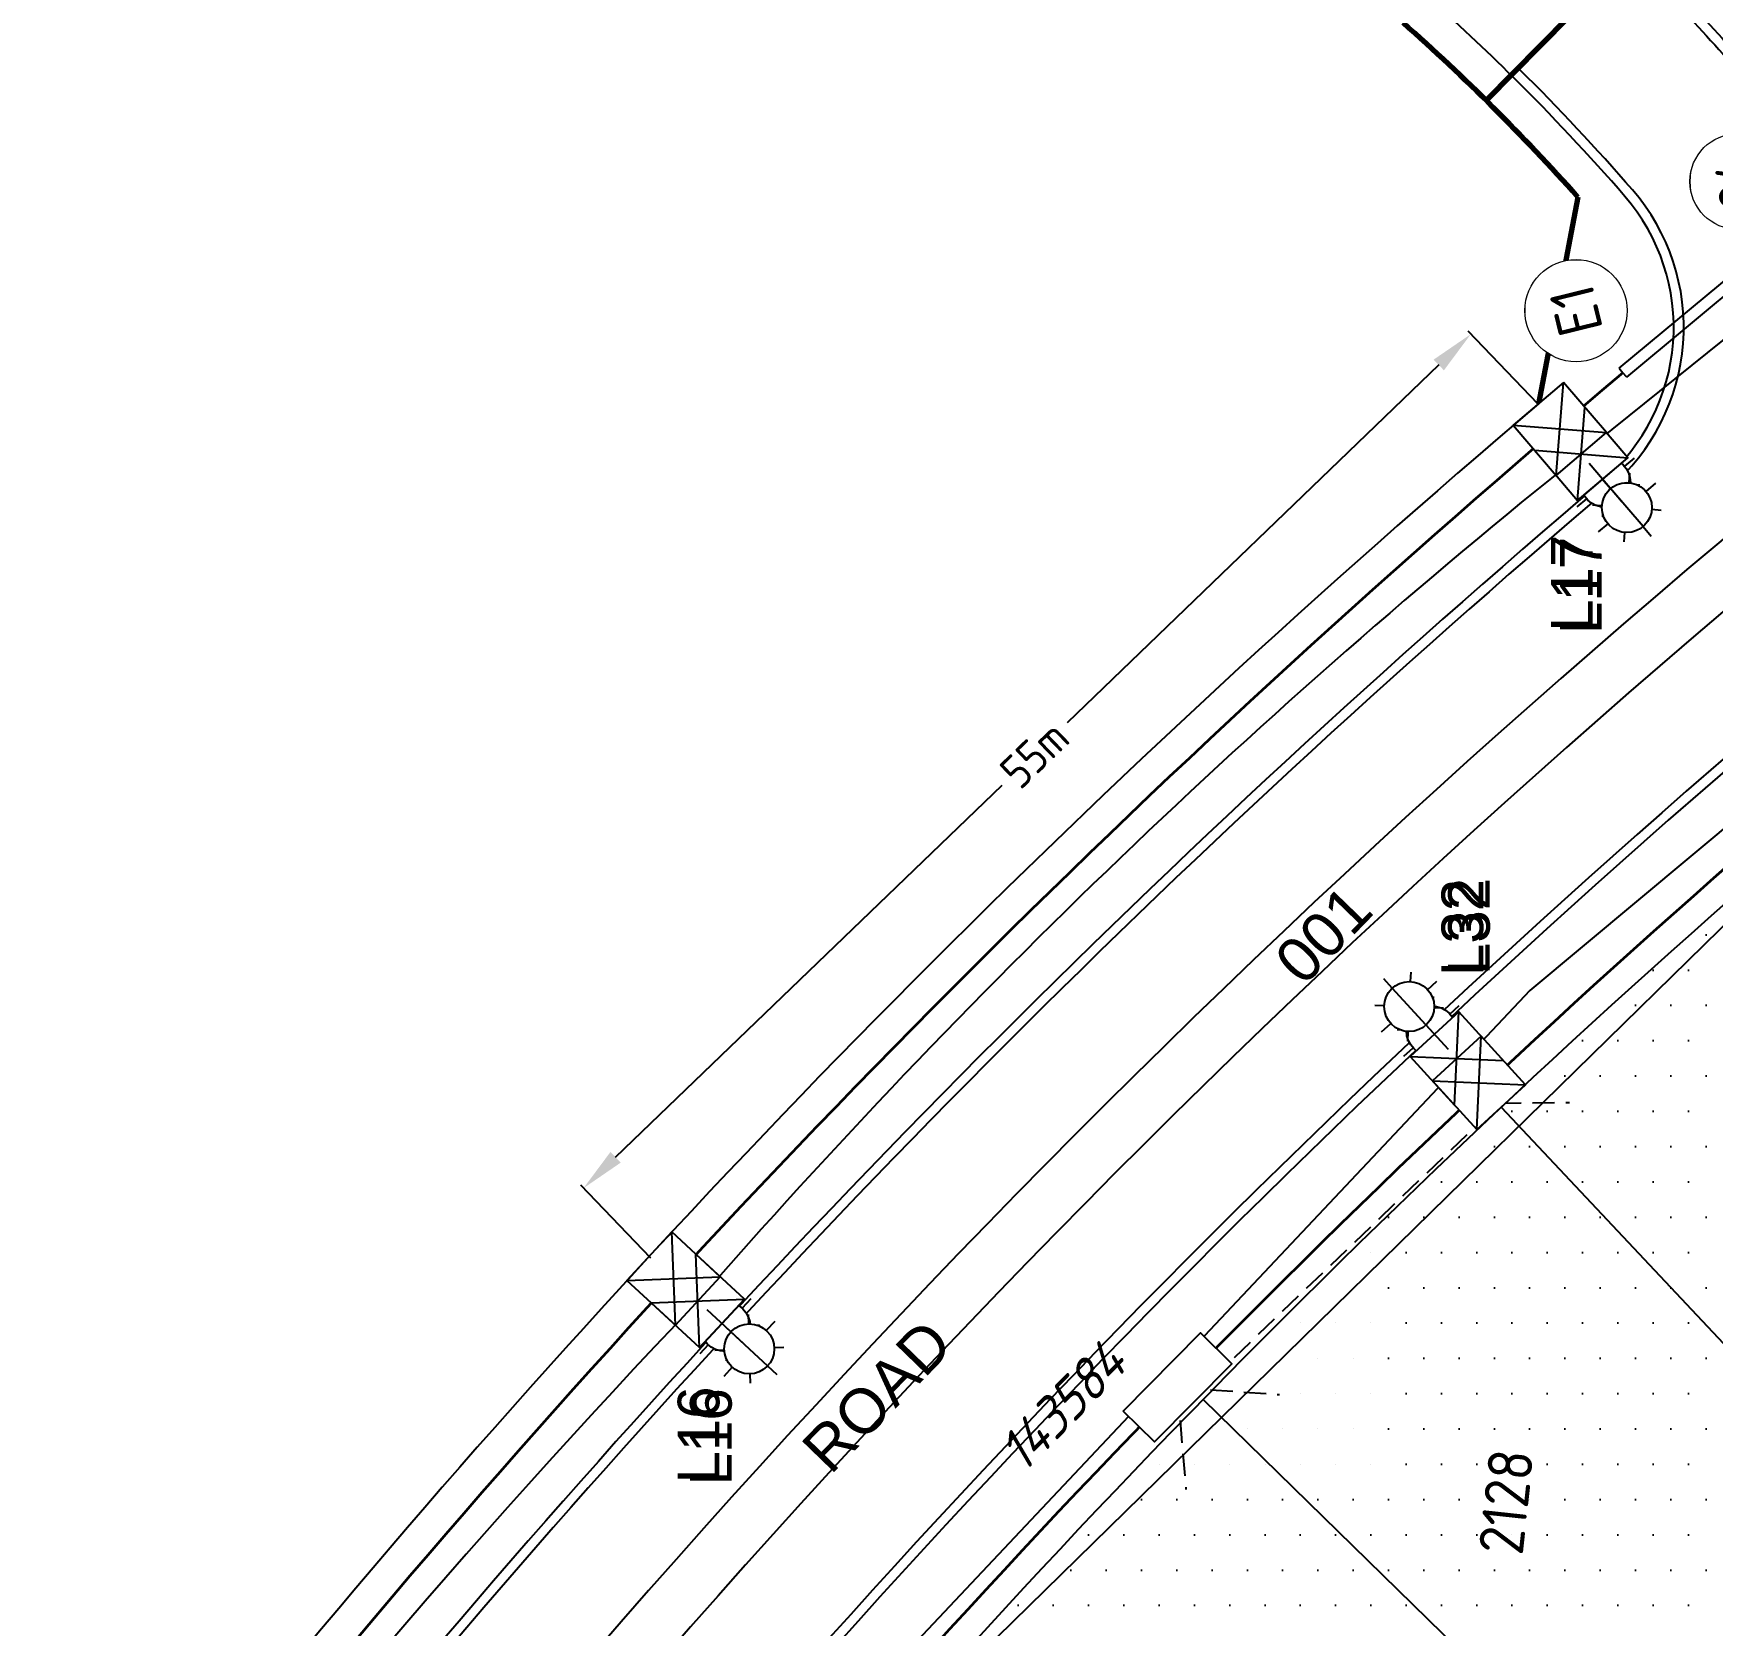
# Model space of a CAD drawing. Extents: x 294483 to 298733, y 6233899 to 6239242.
# Drawn here: x 296366.6 to 296442.1, y 6236948.5 to 6237020.1 of the extents above; entities that cross this region are included whole.
import ezdxf
from ezdxf.enums import TextEntityAlignment as Align

# ---------------------------------------------------------------- set-up
doc = ezdxf.new("R2010")
doc.units = 0
doc.header["$PDSIZE"] = -5
doc.linetypes.add('Trench-Service', pattern=[1.5, 1, -0.5])
for name, color, linetype in [('_User Duct ID', 3, 'Continuous'), ('_USER_SITEPLAN', 7, 'Continuous'), ('_User_SLCP', 6, 'Continuous'), ('Duct_SP_NEW', 2, 'Continuous'), ('Equip_SP_SL_NEW', 2, 'Continuous'), ('Mains_HV_NEW_U72', 2, 'Continuous'), ('Mains_LV_NEW_R6', 2, 'Continuous'), ('Mains_LV_NEW_T84', 2, 'Continuous'), ('Mains_SL_NEW_C57', 2, 'Continuous'), ('Notes', 7, 'Continuous'), ('Notes_SP_NEW', 2, 'Continuous'), ('Services_SP_NEW_UG', 2, 'Trench-Service'), ('SupportsOH_SP_TR_HV_LV_SL_EXT', 7, 'Continuous'), ('SupportsUG_SP_LV_NEW', 2, 'Continuous'), ('SupportsUG_SP_LV_SL_NEW', 2, 'Continuous'), ('Trench_SP_NEW', 2, 'Continuous')]:
    doc.layers.add(name, color=color, linetype=linetype)
doc.layers.add('Cadastre Land Parcels_SP_EXT', color=9, linetype='Continuous', lineweight=5)
doc.styles.add('iecARIAL', font='arial.ttf', dxfattribs={"height": 2})
doc.styles.add('ieISOCP', font='isocp.shx')
doc.styles.add('POLE_LABEL', font='arial.ttf')
doc.styles.add('SL_LABEL', font='arial.ttf')
doc.styles.get("Standard").update_dxf_attribs({"font": 'isocp.shx'})
doc.linetypes.add('Cable 4', pattern='A,5.25,-0.1,["o",Standard,S=2,R=0,X=1.5,Y=-0.7],-4', length=9.35)
doc.linetypes.add('Cable 5', pattern='A,10,-1,["o",Standard,S=2,R=0,X=-1,Y=-0.7],-1e-05,["o",Standard,S=2,R=0,X=-0.2,Y=-0.7],-1.2', length=12.20001)
doc.linetypes.add('Cable New UG', pattern='A,7,-0.25,["x",Standard,S=2,R=0,X=0.2,Y=-0.8],-2.1', length=9.35)
doc.linetypes.add('IE Trench HV', pattern='A,7,-0.2,["/",Standard,S=3,R=0,X=0.6,Y=-1.4],-2.5', length=9.7)
doc.dimstyles.get("Standard").update_dxf_attribs({"dimtxt": 0.18, "dimasz": 0.18, "dimexe": 0.18, "dimexo": 0.0625, "dimgap": 0.09, "dimtad": 0, "dimtih": 1, "dimtoh": 1, "dimdec": 4, "dimzin": 0, "dimdsep": 46, "dimtxsty": 'Standard', "dimcen": 0.09, "dimadec": 0, "dimazin": 0, "dimtfac": 1, "dimtdec": 4, "dimtofl": 0, "dimtmove": 0, "dimatfit": 3, "dimfxl": 1, "dimtolj": 1, "dimtzin": 0, "dimarcsym": 0})

# ---------------------------------------------------------------- blocks, each defined once
blk = doc.blocks.new('PILLAR_NEW')
for tag, height, flags, p in [('ASSET_NUM', 2.5, 8, (2, 4)), ('STREET_CODE', 0.2, 9, (1.5, 2)), ('OWNED_BY', 0.2, 9, (1.5, 1.8)), ('OPERATED_BY', 0.2, 9, (1.5, 1.6))]:
    blk.add_attdef(tag, text='', height=height, dxfattribs=dict(flags=flags)).set_placement(p, align=Align.MIDDLE_LEFT)
blk.add_wipeout([(-2.475, 0.99), (2.475, 0.99), (2.475, -0.99), (-2.475, -0.99)])
at = {"lineweight": -3}
blk.add_lwpolyline([(-2.475, 0.99), (2.475, 0.99), (2.475, -0.99), (-2.475, -0.99)], close=True, dxfattribs=at)
for tag, flags, p in [('STATE', 9, (1.5, 1.2)), ('SUPPORT_TYPE', 9, (1.5, 1)), ('MAINTAINED_BY', 9, (1.5, 1.4)), ('USAGE', 9, (1.5, 0.8)), ('SUBURB', 9, (1.5, 0.2)), ('STREETNAME', 9, (1.5, 0)), ('LEGEND', 9, (1.5, 0.6)), ('PARENT', 9, (1.5, 0.4)), ('Z', 1, (1.5, -0.6)), ('LOCATION', 9, (1.5, -0.2)), ('NOTES', 9, (1.5, -0.4))]:
    blk.add_attdef(tag, text='', height=0.2, dxfattribs=dict(flags=flags)).set_placement(p, align=Align.MIDDLE_LEFT)
blk = doc.blocks.new('*U15')
blk.add_line((0, 0), (0, 0))
for tag, p, flags in [('Z', (0, 0), 1), ('OPERATED_BY', (0, -9.61), 9)]:
    blk.add_attdef(tag, p, '', height=0.2, dxfattribs=dict(flags=flags))
at = {"style": 'SL_LABEL', "flags": 9}
blk.add_attdef('STREET_CODE', text='', height=0.2, dxfattribs=at).set_placement((0, -0.2), align=Align.MIDDLE_LEFT)
for tag, height, flags, p in [('CONSTRUCTED_VOLTAGE', 0.2, 9, (0, -0.4)), ('CONTROL_TYPE', 0.2, 9, (0, -0.6)), ('LANTERN_PURPOSE', 0.2, 9, (0, -0.8)), ('LANTERN_TYPE', 0.2, 9, (0, -1)), ('STATE', 0.2, 9, (0, -2)), ('NO_PHASES', 0.2, 9, (0, -1.2)), ('OPERATING_VOLTAGE', 0.2, 9, (0, -1.4)), ('ORIENTATION', 0.2, 9, (0, -1.6)), ('OWNED_BY', 0.2, 9, (0, -1.8)), ('LNUMBER', 2.5, 8, (1.2, -2.8)), ('USAGE', 0.2, 9, (0, -2.2)), ('CEXIST', 0.2, 9, (0, -2.4)), ('CNEW', 0.2, 9, (0, -2.6)), ('CNUMBER', 0.2, 9, (0, -2.8)), ('CREMOVE', 0.2, 9, (0, -3)), ('CREPLACE', 0.2, 9, (0, -3.2)), ('LKINGHEIGHT', 0.2, 9, (0, -3.4)), ('LBRACKET', 0.2, 9, (0, -3.6)), ('LBRACKETVOCAB', 0.2, 9, (0, -3.8)), ('LCATEGORY', 0.2, 9, (0, -4)), ('LCHARGE1', 0.2, 9, (0, -4.2)), ('LCHARGE1PERCENT', 0.2, 9, (0, -4.4)), ('LCHARGE2', 0.2, 9, (0, -4.6)), ('LCHARGE2PERCENT', 0.2, 9, (0, -4.8)), ('LCHARGE3', 0.2, 9, (0, -5)), ('LCHARGE3PERCENT', 0.2, 9, (0, -5.2)), ('LEXIST', 0.2, 9, (0, -5.4)), ('LLAMP', 0.2, 9, (0, -5.6)), ('LLAMPVOCAB', 0.2, 9, (0, -5.8)), ('LMAST', 0.2, 9, (0, -6)), ('LMASTVOCAB', 0.2, 9, (0, -6.2)), ('LNEW', 0.2, 9, (0, -6.4)), ('LANTNUMBER', 0.2, 9, (0, -6.6)), ('LOUTREACH', 0.2, 9, (0, -7)), ('LOUTREACHVOCAB', 0.2, 9, (0, -7.2)), ('LRATECODE', 0.2, 9, (0, -7.4)), ('LREMOVE', 0.2, 9, (0, -7.6)), ('LREPLACE', 0.2, 9, (0, -7.8)), ('LTYPE', 0.2, 9, (0, -8)), ('SUBURB', 0.2, 9, (0, -8.6)), ('STREETNAME', 0.2, 9, (0, -8.8)), ('LTYPEVOCAB', 0.2, 9, (0, -8.2)), ('LEGEND', 0.2, 9, (0, -8.4)), ('LOCATION', 0.2, 9, (0, -9)), ('NOTES', 0.2, 9, (0, -9.2)), ('MAINTAINED_BY', 0.2, 9, (0, -9.86))]:
    blk.add_attdef(tag, text='', height=height, dxfattribs=dict(flags=flags)).set_placement(p, align=Align.MIDDLE_LEFT)
at = {"color": 82, "lineweight": 25, "true_color": 0x23df20}
blk.add_wipeout([(0, 5.72), (-0.43, 5.65), (-0.86, 5.45), (-1.18, 5.14), (-1.35, 4.86), (-1.5, 4.22), (-1.33, 3.53), (-1.06, 3.16), (-0.61, 2.85), (0, 2.72), (0.67, 2.87), (1.06, 3.16), (1.35, 3.57), (1.5, 4.22), (1.39, 4.77), (1.06, 5.28), (0.64, 5.58)], dxfattribs=at)
for p, q in [((0, 5.72), (0, 6.47)), ((-1.46, 5.68), (-1.06, 5.28)), ((1.46, 5.68), (1.06, 5.28)), ((-2.25, 4.22), (-1.5, 4.22)), ((1.5, 4.22), (2.25, 4.22)), ((-1.46, 2.76), (-1.06, 3.16)), ((1.46, 2.76), (1.06, 3.16)), ((0, 0), (0, 2.72))]:
    blk.add_line(p, q)
blk.add_circle((0, 4.22), 1.5)
blk = doc.blocks.new('COLUMN_NEW')
for tag, height, flags, p in [('ASSET_NUM', 2.5, 8, (2, 2)), ('STREETNAME', 0.2, 9, (1.5, -2)), ('LOCATION', 0.2, 9, (1.5, -2.2)), ('Z', 0.2, 1, (1.5, -2.8)), ('NOTES', 0.2, 9, (1.5, -2.4)), ('LABEL_ALIGNMENT', 0.2, 9, (1.5, -2.6))]:
    blk.add_attdef(tag, text='', height=height, dxfattribs=dict(flags=flags)).set_placement(p, align=Align.MIDDLE_LEFT)
blk.add_wipeout([(-1.485, -1.485), (1.485, -1.485), (1.485, 1.485), (-1.485, 1.485)])
at = {"lineweight": -3}
blk.add_lwpolyline([(-1.485, -1.485), (1.485, -1.485), (1.485, 1.485), (-1.485, 1.485)], close=True, dxfattribs=at)
at = {"style": 'POLE_LABEL', "flags": 9}
blk.add_attdef('STRUCTURE_PLANT_NUMBER', text='', height=0.2, dxfattribs=at).set_placement((1.5, 0.242), align=Align.MIDDLE_LEFT)
at = {"flags": 9}
for tag, p in [('STREET_CODE', (1.5, 0)), ('COLUMN_TYPE', (1.5, -0.2)), ('OWNED_BY', (1.5, -0.4)), ('OPERATED_BY', (1.5, -0.6)), ('MAINTAINED_BY', (1.5, -0.8)), ('STATE', (1.5, -1)), ('USAGE', (1.5, -1.2)), ('LEGEND', (1.5, -1.4)), ('PARENT', (1.5, -1.6)), ('SUBURB', (1.5, -1.8))]:
    blk.add_attdef(tag, text='', height=0.2, dxfattribs=at).set_placement(p, align=Align.MIDDLE_LEFT)
blk = doc.blocks.new('*U24')
blk.add_line((0, 0), (0, 0))
for tag, p, flags in [('Z', (0, 0), 1), ('OPERATED_BY', (0, -9.61), 9)]:
    blk.add_attdef(tag, p, '', height=0.2, dxfattribs=dict(flags=flags))
at = {"style": 'SL_LABEL', "flags": 9}
blk.add_attdef('STREET_CODE', text='', height=0.2, dxfattribs=at).set_placement((0, -0.2), align=Align.MIDDLE_LEFT)
for tag, height, flags, p in [('CONSTRUCTED_VOLTAGE', 0.2, 9, (0, -0.4)), ('CONTROL_TYPE', 0.2, 9, (0, -0.6)), ('LANTERN_PURPOSE', 0.2, 9, (0, -0.8)), ('LANTERN_TYPE', 0.2, 9, (0, -1)), ('STATE', 0.2, 9, (0, -2)), ('NO_PHASES', 0.2, 9, (0, -1.2)), ('OPERATING_VOLTAGE', 0.2, 9, (0, -1.4)), ('ORIENTATION', 0.2, 9, (0, -1.6)), ('OWNED_BY', 0.2, 9, (0, -1.8)), ('LNUMBER', 2.5, 8, (1.2, -2.8)), ('USAGE', 0.2, 9, (0, -2.2)), ('CEXIST', 0.2, 9, (0, -2.4)), ('CNEW', 0.2, 9, (0, -2.6)), ('CNUMBER', 0.2, 9, (0, -2.8)), ('CREMOVE', 0.2, 9, (0, -3)), ('CREPLACE', 0.2, 9, (0, -3.2)), ('LKINGHEIGHT', 0.2, 9, (0, -3.4)), ('LBRACKET', 0.2, 9, (0, -3.6)), ('LBRACKETVOCAB', 0.2, 9, (0, -3.8)), ('LCATEGORY', 0.2, 9, (0, -4)), ('LCHARGE1', 0.2, 9, (0, -4.2)), ('LCHARGE1PERCENT', 0.2, 9, (0, -4.4)), ('LCHARGE2', 0.2, 9, (0, -4.6)), ('LCHARGE2PERCENT', 0.2, 9, (0, -4.8)), ('LCHARGE3', 0.2, 9, (0, -5)), ('LCHARGE3PERCENT', 0.2, 9, (0, -5.2)), ('LEXIST', 0.2, 9, (0, -5.4)), ('LLAMP', 0.2, 9, (0, -5.6)), ('LLAMPVOCAB', 0.2, 9, (0, -5.8)), ('LMAST', 0.2, 9, (0, -6)), ('LMASTVOCAB', 0.2, 9, (0, -6.2)), ('LNEW', 0.2, 9, (0, -6.4)), ('LANTNUMBER', 0.2, 9, (0, -6.6)), ('LOUTREACH', 0.2, 9, (0, -7)), ('LOUTREACHVOCAB', 0.2, 9, (0, -7.2)), ('LRATECODE', 0.2, 9, (0, -7.4)), ('LREMOVE', 0.2, 9, (0, -7.6)), ('LREPLACE', 0.2, 9, (0, -7.8)), ('LTYPE', 0.2, 9, (0, -8)), ('SUBURB', 0.2, 9, (0, -8.6)), ('STREETNAME', 0.2, 9, (0, -8.8)), ('LTYPEVOCAB', 0.2, 9, (0, -8.2)), ('LEGEND', 0.2, 9, (0, -8.4)), ('LOCATION', 0.2, 9, (0, -9)), ('NOTES', 0.2, 9, (0, -9.2)), ('MAINTAINED_BY', 0.2, 9, (0, -9.86))]:
    blk.add_attdef(tag, text='', height=height, dxfattribs=dict(flags=flags)).set_placement(p, align=Align.MIDDLE_LEFT)
at = {"color": 82, "lineweight": 25, "true_color": 0x23df20}
blk.add_wipeout([(0, 5.72), (-0.43, 5.65), (-0.86, 5.45), (-1.18, 5.14), (-1.35, 4.86), (-1.5, 4.22), (-1.33, 3.53), (-1.06, 3.16), (-0.61, 2.85), (0, 2.72), (0.67, 2.87), (1.06, 3.16), (1.35, 3.57), (1.5, 4.22), (1.39, 4.77), (1.06, 5.28), (0.64, 5.58)], dxfattribs=at)
for p, q in [((0, 5.72), (0, 6.47)), ((-1.46, 5.68), (-1.06, 5.28)), ((1.46, 5.68), (1.06, 5.28)), ((-2.25, 4.22), (-1.5, 4.22)), ((1.5, 4.22), (2.25, 4.22)), ((-1.46, 2.76), (-1.06, 3.16)), ((1.46, 2.76), (1.06, 3.16)), ((0, 0), (0, 2.72))]:
    blk.add_line(p, q)
blk.add_circle((0, 4.22), 1.5)
blk = doc.blocks.new('*U131')
blk.add_line((0, 0), (0, 0))
for tag, p, flags in [('Z', (0, 0), 1), ('OPERATED_BY', (0, -9.61), 9)]:
    blk.add_attdef(tag, p, '', height=0.2, dxfattribs=dict(flags=flags))
at = {"style": 'SL_LABEL', "flags": 9}
blk.add_attdef('STREET_CODE', text='', height=0.2, dxfattribs=at).set_placement((0, -0.2), align=Align.MIDDLE_LEFT)
for tag, height, flags, p in [('CONSTRUCTED_VOLTAGE', 0.2, 9, (0, -0.4)), ('CONTROL_TYPE', 0.2, 9, (0, -0.6)), ('LANTERN_PURPOSE', 0.2, 9, (0, -0.8)), ('LANTERN_TYPE', 0.2, 9, (0, -1)), ('STATE', 0.2, 9, (0, -2)), ('NO_PHASES', 0.2, 9, (0, -1.2)), ('OPERATING_VOLTAGE', 0.2, 9, (0, -1.4)), ('ORIENTATION', 0.2, 9, (0, -1.6)), ('OWNED_BY', 0.2, 9, (0, -1.8)), ('LNUMBER', 2.5, 8, (1.2, -2.8)), ('USAGE', 0.2, 9, (0, -2.2)), ('CEXIST', 0.2, 9, (0, -2.4)), ('CNEW', 0.2, 9, (0, -2.6)), ('CNUMBER', 0.2, 9, (0, -2.8)), ('CREMOVE', 0.2, 9, (0, -3)), ('CREPLACE', 0.2, 9, (0, -3.2)), ('LKINGHEIGHT', 0.2, 9, (0, -3.4)), ('LBRACKET', 0.2, 9, (0, -3.6)), ('LBRACKETVOCAB', 0.2, 9, (0, -3.8)), ('LCATEGORY', 0.2, 9, (0, -4)), ('LCHARGE1', 0.2, 9, (0, -4.2)), ('LCHARGE1PERCENT', 0.2, 9, (0, -4.4)), ('LCHARGE2', 0.2, 9, (0, -4.6)), ('LCHARGE2PERCENT', 0.2, 9, (0, -4.8)), ('LCHARGE3', 0.2, 9, (0, -5)), ('LCHARGE3PERCENT', 0.2, 9, (0, -5.2)), ('LEXIST', 0.2, 9, (0, -5.4)), ('LLAMP', 0.2, 9, (0, -5.6)), ('LLAMPVOCAB', 0.2, 9, (0, -5.8)), ('LMAST', 0.2, 9, (0, -6)), ('LMASTVOCAB', 0.2, 9, (0, -6.2)), ('LNEW', 0.2, 9, (0, -6.4)), ('LANTNUMBER', 0.2, 9, (0, -6.6)), ('LOUTREACH', 0.2, 9, (0, -7)), ('LOUTREACHVOCAB', 0.2, 9, (0, -7.2)), ('LRATECODE', 0.2, 9, (0, -7.4)), ('LREMOVE', 0.2, 9, (0, -7.6)), ('LREPLACE', 0.2, 9, (0, -7.8)), ('LTYPE', 0.2, 9, (0, -8)), ('SUBURB', 0.2, 9, (0, -8.6)), ('STREETNAME', 0.2, 9, (0, -8.8)), ('LTYPEVOCAB', 0.2, 9, (0, -8.2)), ('LEGEND', 0.2, 9, (0, -8.4)), ('LOCATION', 0.2, 9, (0, -9)), ('NOTES', 0.2, 9, (0, -9.2)), ('MAINTAINED_BY', 0.2, 9, (0, -9.86))]:
    blk.add_attdef(tag, text='', height=height, dxfattribs=dict(flags=flags)).set_placement(p, align=Align.MIDDLE_LEFT)
at = {"color": 82, "lineweight": 25, "true_color": 0x23df20}
blk.add_wipeout([(0, 5.72), (-0.43, 5.65), (-0.86, 5.45), (-1.18, 5.14), (-1.35, 4.86), (-1.5, 4.22), (-1.33, 3.53), (-1.06, 3.16), (-0.61, 2.85), (0, 2.72), (0.67, 2.87), (1.06, 3.16), (1.35, 3.57), (1.5, 4.22), (1.39, 4.77), (1.06, 5.28), (0.64, 5.58)], dxfattribs=at)
for p, q in [((0, 5.72), (0, 6.47)), ((-1.46, 5.68), (-1.06, 5.28)), ((1.46, 5.68), (1.06, 5.28)), ((-2.25, 4.22), (-1.5, 4.22)), ((1.5, 4.22), (2.25, 4.22)), ((-1.46, 2.76), (-1.06, 3.16)), ((1.46, 2.76), (1.06, 3.16)), ((0, 0), (0, 2.72))]:
    blk.add_line(p, q)
blk.add_circle((0, 4.22), 1.5)
blk = doc.blocks.new('*U132')
blk.add_line((0, 0), (0, 0))
for tag, p, flags in [('Z', (0, 0), 1), ('OPERATED_BY', (0, -9.61), 9)]:
    blk.add_attdef(tag, p, '', height=0.2, dxfattribs=dict(flags=flags))
at = {"style": 'SL_LABEL', "flags": 9}
blk.add_attdef('STREET_CODE', text='', height=0.2, dxfattribs=at).set_placement((0, -0.2), align=Align.MIDDLE_LEFT)
for tag, height, flags, p in [('CONSTRUCTED_VOLTAGE', 0.2, 9, (0, -0.4)), ('CONTROL_TYPE', 0.2, 9, (0, -0.6)), ('LANTERN_PURPOSE', 0.2, 9, (0, -0.8)), ('LANTERN_TYPE', 0.2, 9, (0, -1)), ('STATE', 0.2, 9, (0, -2)), ('NO_PHASES', 0.2, 9, (0, -1.2)), ('OPERATING_VOLTAGE', 0.2, 9, (0, -1.4)), ('ORIENTATION', 0.2, 9, (0, -1.6)), ('OWNED_BY', 0.2, 9, (0, -1.8)), ('LNUMBER', 2.5, 8, (1.2, -2.8)), ('USAGE', 0.2, 9, (0, -2.2)), ('CEXIST', 0.2, 9, (0, -2.4)), ('CNEW', 0.2, 9, (0, -2.6)), ('CNUMBER', 0.2, 9, (0, -2.8)), ('CREMOVE', 0.2, 9, (0, -3)), ('CREPLACE', 0.2, 9, (0, -3.2)), ('LKINGHEIGHT', 0.2, 9, (0, -3.4)), ('LBRACKET', 0.2, 9, (0, -3.6)), ('LBRACKETVOCAB', 0.2, 9, (0, -3.8)), ('LCATEGORY', 0.2, 9, (0, -4)), ('LCHARGE1', 0.2, 9, (0, -4.2)), ('LCHARGE1PERCENT', 0.2, 9, (0, -4.4)), ('LCHARGE2', 0.2, 9, (0, -4.6)), ('LCHARGE2PERCENT', 0.2, 9, (0, -4.8)), ('LCHARGE3', 0.2, 9, (0, -5)), ('LCHARGE3PERCENT', 0.2, 9, (0, -5.2)), ('LEXIST', 0.2, 9, (0, -5.4)), ('LLAMP', 0.2, 9, (0, -5.6)), ('LLAMPVOCAB', 0.2, 9, (0, -5.8)), ('LMAST', 0.2, 9, (0, -6)), ('LMASTVOCAB', 0.2, 9, (0, -6.2)), ('LNEW', 0.2, 9, (0, -6.4)), ('LANTNUMBER', 0.2, 9, (0, -6.6)), ('LOUTREACH', 0.2, 9, (0, -7)), ('LOUTREACHVOCAB', 0.2, 9, (0, -7.2)), ('LRATECODE', 0.2, 9, (0, -7.4)), ('LREMOVE', 0.2, 9, (0, -7.6)), ('LREPLACE', 0.2, 9, (0, -7.8)), ('LTYPE', 0.2, 9, (0, -8)), ('SUBURB', 0.2, 9, (0, -8.6)), ('STREETNAME', 0.2, 9, (0, -8.8)), ('LTYPEVOCAB', 0.2, 9, (0, -8.2)), ('LEGEND', 0.2, 9, (0, -8.4)), ('LOCATION', 0.2, 9, (0, -9)), ('NOTES', 0.2, 9, (0, -9.2)), ('MAINTAINED_BY', 0.2, 9, (0, -9.86))]:
    blk.add_attdef(tag, text='', height=height, dxfattribs=dict(flags=flags)).set_placement(p, align=Align.MIDDLE_LEFT)
at = {"color": 82, "lineweight": 25, "true_color": 0x23df20}
blk.add_wipeout([(0, 5.72), (-0.43, 5.65), (-0.86, 5.45), (-1.18, 5.14), (-1.35, 4.86), (-1.5, 4.22), (-1.33, 3.53), (-1.06, 3.16), (-0.61, 2.85), (0, 2.72), (0.67, 2.87), (1.06, 3.16), (1.35, 3.57), (1.5, 4.22), (1.39, 4.77), (1.06, 5.28), (0.64, 5.58)], dxfattribs=at)
for p, q in [((0, 5.72), (0, 6.47)), ((-1.46, 5.68), (-1.06, 5.28)), ((1.46, 5.68), (1.06, 5.28)), ((-2.25, 4.22), (-1.5, 4.22)), ((1.5, 4.22), (2.25, 4.22)), ((-1.46, 2.76), (-1.06, 3.16)), ((1.46, 2.76), (1.06, 3.16)), ((0, 0), (0, 2.72))]:
    blk.add_line(p, q)
blk.add_circle((0, 4.22), 1.5)
blk = doc.blocks.new('*U100')
blk.add_line((0, 0), (0, 0))
for tag, p, flags in [('Z', (0, 0), 1), ('OPERATED_BY', (0, -9.61), 9)]:
    blk.add_attdef(tag, p, '', height=0.2, dxfattribs=dict(flags=flags))
at = {"style": 'SL_LABEL', "flags": 9}
blk.add_attdef('STREET_CODE', text='', height=0.2, dxfattribs=at).set_placement((0, -0.2), align=Align.MIDDLE_LEFT)
for tag, height, flags, p in [('CONSTRUCTED_VOLTAGE', 0.2, 9, (0, -0.4)), ('CONTROL_TYPE', 0.2, 9, (0, -0.6)), ('LANTERN_PURPOSE', 0.2, 9, (0, -0.8)), ('LANTERN_TYPE', 0.2, 9, (0, -1)), ('STATE', 0.2, 9, (0, -2)), ('NO_PHASES', 0.2, 9, (0, -1.2)), ('OPERATING_VOLTAGE', 0.2, 9, (0, -1.4)), ('ORIENTATION', 0.2, 9, (0, -1.6)), ('OWNED_BY', 0.2, 9, (0, -1.8)), ('LNUMBER', 2.5, 8, (1.2, -2.8)), ('USAGE', 0.2, 9, (0, -2.2)), ('CEXIST', 0.2, 9, (0, -2.4)), ('CNEW', 0.2, 9, (0, -2.6)), ('CNUMBER', 0.2, 9, (0, -2.8)), ('CREMOVE', 0.2, 9, (0, -3)), ('CREPLACE', 0.2, 9, (0, -3.2)), ('LKINGHEIGHT', 0.2, 9, (0, -3.4)), ('LBRACKET', 0.2, 9, (0, -3.6)), ('LBRACKETVOCAB', 0.2, 9, (0, -3.8)), ('LCATEGORY', 0.2, 9, (0, -4)), ('LCHARGE1', 0.2, 9, (0, -4.2)), ('LCHARGE1PERCENT', 0.2, 9, (0, -4.4)), ('LCHARGE2', 0.2, 9, (0, -4.6)), ('LCHARGE2PERCENT', 0.2, 9, (0, -4.8)), ('LCHARGE3', 0.2, 9, (0, -5)), ('LCHARGE3PERCENT', 0.2, 9, (0, -5.2)), ('LEXIST', 0.2, 9, (0, -5.4)), ('LLAMP', 0.2, 9, (0, -5.6)), ('LLAMPVOCAB', 0.2, 9, (0, -5.8)), ('LMAST', 0.2, 9, (0, -6)), ('LMASTVOCAB', 0.2, 9, (0, -6.2)), ('LNEW', 0.2, 9, (0, -6.4)), ('LANTNUMBER', 0.2, 9, (0, -6.6)), ('LOUTREACH', 0.2, 9, (0, -7)), ('LOUTREACHVOCAB', 0.2, 9, (0, -7.2)), ('LRATECODE', 0.2, 9, (0, -7.4)), ('LREMOVE', 0.2, 9, (0, -7.6)), ('LREPLACE', 0.2, 9, (0, -7.8)), ('LTYPE', 0.2, 9, (0, -8)), ('SUBURB', 0.2, 9, (0, -8.6)), ('STREETNAME', 0.2, 9, (0, -8.8)), ('LTYPEVOCAB', 0.2, 9, (0, -8.2)), ('LEGEND', 0.2, 9, (0, -8.4)), ('LOCATION', 0.2, 9, (0, -9)), ('NOTES', 0.2, 9, (0, -9.2)), ('MAINTAINED_BY', 0.2, 9, (0, -9.86))]:
    blk.add_attdef(tag, text='', height=height, dxfattribs=dict(flags=flags)).set_placement(p, align=Align.MIDDLE_LEFT)
at = {"color": 82, "lineweight": 25, "true_color": 0x23df20}
blk.add_wipeout([(0, 5.72), (-0.43, 5.65), (-0.86, 5.45), (-1.18, 5.14), (-1.35, 4.86), (-1.5, 4.22), (-1.33, 3.53), (-1.06, 3.16), (-0.61, 2.85), (0, 2.72), (0.67, 2.87), (1.06, 3.16), (1.35, 3.57), (1.5, 4.22), (1.39, 4.77), (1.06, 5.28), (0.64, 5.58)], dxfattribs=at)
for p, q in [((0, 5.72), (0, 6.47)), ((-1.46, 5.68), (-1.06, 5.28)), ((1.46, 5.68), (1.06, 5.28)), ((-2.25, 4.22), (-1.5, 4.22)), ((1.5, 4.22), (2.25, 4.22)), ((-1.46, 2.76), (-1.06, 3.16)), ((1.46, 2.76), (1.06, 3.16)), ((0, 0), (0, 2.72))]:
    blk.add_line(p, q)
blk.add_circle((0, 4.22), 1.5)
blk = doc.blocks.new('DUCT_INDICATOR')
at = {"color": 7, "lineweight": 9}
blk.add_attdef('CODE', text='', height=1.8, dxfattribs=at).set_placement((-4.396, 4.914), align=Align.MIDDLE_CENTER)
at = {"color": 7, "linetype": 'Continuous'}
blk.add_wipeout([(0, 2.874), (-0.984, 2.701), (-1.603, 2.386), (-2.177, 1.877), (-2.673, 1.056), (-2.874, 0), (-2.738, -0.873), (-2.4, -1.582), (-1.974, -2.089), (-1.133, -2.642), (-0.477, -2.834), (0.747, -2.775), (1.67, -2.339), (2.395, -1.589), (2.694, -1.002), (2.843, -0.422), (2.874, 0), (2.82, 0.556), (2.676, 1.05), (2.485, 1.444), (2.19, 1.862), (1.811, 2.232), (1.321, 2.553), (0.849, 2.746)], dxfattribs=at)
at = {"color": 7, "lineweight": 18}
blk.add_circle((0, 0), 2.874, dxfattribs=at)
at = {"color": 7, "lineweight": 9, "flags": 1}
blk.add_attdef('Z', (0, 0), '', height=0.2, dxfattribs=at)
blk = doc.blocks.new('*D237')
at = {"layer": 'Defpoints', "color": 0, "lineweight": 0, "transparency": 16777216}
for p in [(296434.298, 6237003.351), (296391.31, 6236968.129), (296394.379, 6236964.94)]:
    blk.add_point(p, dxfattribs=at)
at = {"layer": 'Notes', "color": 0, "lineweight": -2, "transparency": 16777216}
for p, q in [((296434.255, 6237003.396), (296431.105, 6237006.67)), ((296429.788, 6237005.154), (296413.062, 6236989.059)), ((296392.751, 6236969.515), (296410.141, 6236986.248)), ((296394.335, 6236964.985), (296391.185, 6236968.258))]:
    blk.add_line(p, q, dxfattribs=at)
at = {"layer": 'Notes', "color": 0, "lineweight": 0, "transparency": 16777216}
for points in [[(296429.557, 6237005.394), (296430.02, 6237004.913), (296431.23, 6237006.54)], [(296392.52, 6236969.756), (296392.982, 6236969.275), (296391.31, 6236968.129)]]:
    blk.add_solid(points, dxfattribs=at)
at = {"layer": 'Notes', "color": 0, "transparency": 16777216, "insert": (296411.601, 6236987.654), "char_height": 1.5, "attachment_point": 5, "rotation": 43.89722}
blk.add_mtext('\\A1;55m', dxfattribs=at)
blk = doc.blocks.new('A$C6F2C62F7')
at = {"layer": 'Notes', "lineweight": 70}
for p, q in [((296431.92, 6237017.051), (296441.117, 6237026.379)), ((296436.052, 6237012.708), (296434.272, 6237003.408))]:
    blk.add_line(p, q, dxfattribs=at)
blk.add_arc((296365.642, 6236949.829), 94.4, 41.76623, 48.50482, dxfattribs=at)

msp = doc.modelspace()

# ---------------------------------------------------------------- hatches: boundary and pattern name
at = {"layer": 'Notes'}
h = msp.add_hatch(dxfattribs=at)
h.set_pattern_fill('DOTS', color=256)
h.paths.add_polyline_path([(296440.67484, 6236937.64205), (296419.18516, 6236958.62319, 0.01148182), (296405.55386, 6236944.02078), (296405.60987, 6236943.96885), (296404.60025, 6236942.87987), (296427.07226, 6236923.00505)])
h.paths.add_polyline_path([(296406.37683, 6236920.60316), (296406.64486, 6236923.08255), (296405.40495, 6236923.21659), (296405.13692, 6236920.7372)], flags=24)
h.paths.add_polyline_path([(296419.86837, 6236937.21399), (296420.13174, 6236939.65023), (296418.89183, 6236939.78427), (296418.62847, 6236937.34804)], flags=24)
h.paths.add_polyline_path([(296433.70989, 6236951.455), (296433.97326, 6236953.89124), (296432.73335, 6236954.02528), (296432.46998, 6236951.58904)], flags=24)

# ---------------------------------------------------------------- linework, layer by layer
at = {"layer": 'Cadastre Land Parcels_SP_EXT'}
for p, q in [((296436.05236, 6237012.70848), (296434.2719, 6237003.40797)), ((296453.15861, 6236949.8886), (296432.61654, 6236971.75234)), ((296440.67484, 6236937.64205), (296419.20918, 6236958.59975))]:
    msp.add_line(p, q, dxfattribs=at)
at = {"layer": 'Duct_SP_NEW'}
for p, q in [((296437.90982, 6237005.00648), (296453.452, 6237017.9422)), ((296438.24247, 6237004.6068), (296453.78466, 6237017.54252)), ((296437.90982, 6237005.00648), (296438.07614, 6237004.80664)), ((296438.24247, 6237004.6068), (296438.07614, 6237004.80664))]:
    msp.add_line(p, q, dxfattribs=at)
at = {"layer": 'Mains_LV_NEW_T84', "color": 170, "linetype": 'Cable New UG', "ltscale": 0.75}
msp.add_arc((296727.99827, 6236656.8656), 432.9699, 128.6166987, 140.9539795, dxfattribs=at)
at = {"layer": 'Mains_SL_NEW_C57', "color": 2, "linetype": 'Cable 5', "ltscale": 0.5, "elevation": 12, "flags": 128}
for points in [[(296520.46067, 6237073.52197, -0.14013285), (296515.58438, 6237065.16133), (296489.29273, 6237043.84448), (296436.19798, 6237001.1472, 0.044848), (296396.45053, 6236963.04887, 0.05675932), (296342.44768, 6236891.61321), (296325.02173, 6236860.40955), (296306.34047, 6236818.52318), (296294.83664, 6236813.90097, 0.05616407), (296271.41304, 6236821.48532)], [(296535.94361, 6237055.34668, 0.14019893), (296524.71105, 6237050.59213), (296511.78051, 6237040.63098), (296472.73349, 6237009.41692), (296433.89012, 6236977.01928), (296390.69238, 6236931.17922), (296392.39764, 6236918.69046)]]:
    msp.add_lwpolyline(points, format="xyb", dxfattribs=at)
at = {"layer": 'Notes', "color": 254, "true_color": 0xd1d1d1}
for points in [[(296438.74602, 6237023.80129, -0.02106322), (296444.71085, 6237017.38797)], [(296438.4297, 6237023.48121, -0.02106322), (296444.36872, 6237017.09565)]]:
    msp.add_lwpolyline(points, format="xyb", dxfattribs=at)
at = {"layer": 'Notes'}
for centre, radius, start, end in [((296365.64235, 6236949.82931), 94.4, 41.7662297, 48.5048238), ((296365.64235, 6236949.82931), 94.4, 41.7662297, 48.5048238), ((296730.26881, 6236654.56405), 457.5, 130.314876, 149.4943314), ((296730.27416, 6236654.55919), 435.00722, 130.706114, 140.8400335)]:
    msp.add_arc(centre, radius, start, end, dxfattribs=at)
at = {"layer": 'Notes', "color": 254, "true_color": 0xd1d1d1}
for centre, radius, start, end in [((296365.64235, 6236949.82931), 96.45, 40.9413689, 45.3382597), ((296365.64235, 6236949.82931), 96, 40.9413689, 45.3382597), ((296431.36045, 6237006.83922), 9, 310.3148745, 40.9413699), ((296431.36045, 6237006.83922), 9.45, 310.3148745, 40.9413699), ((296730.81903, 6236654.36374), 448, 128.6385684, 143.9778422), ((296730.81903, 6236654.36374), 445.5, 128.6385822, 143.9735971), ((296730.26881, 6236654.56405), 453, 130.314876, 149.6253657), ((296730.26881, 6236654.56405), 452.55, 130.314876, 149.6253657), ((296730.26881, 6236654.56405), 439.95, 128.6386676, 140.8651167), ((296730.26881, 6236654.56405), 439.5, 128.6386676, 140.8651167)]:
    msp.add_arc(centre, radius, start, end, dxfattribs=at)
at = {"layer": 'Services_SP_NEW_UG', "flags": 128}
for points in [[(296418.02757, 6236959.16729), (296420.47115, 6236960.2325), (296420.47134, 6236960.39958), (296432.53697, 6236971.95341), (296435.66754, 6236971.98711)], [(296418.02757, 6236959.16729), (296418.40959, 6236954.57337)], [(296418.02757, 6236959.16729), (296422.62587, 6236958.84221)]]:
    msp.add_lwpolyline(points, dxfattribs=at)
at = {"layer": 'Trench_SP_NEW', "color": 10, "linetype": 'IE Trench HV', "lineweight": 35, "ltscale": 0.35}
msp.add_arc((296730.27416, 6236654.55919), 436.20722, 130.706114, 140.8400335, dxfattribs=at)

# ---------------------------------------------------------------- block references
at = {"layer": 'Notes', "color": 7, "lineweight": 0}
msp.add_blockref('A$C6F2C62F7', (0, 0), dxfattribs=at)

# ---------------------------------------------------------------- texts
at = {"layer": 'Notes', "linetype": 'Continuous', "lineweight": 25, "style": 'ieISOCP'}
msp.add_text('2128', height=2, rotation=83.83, dxfattribs=at).set_placement((296433.55735, 6236951.57089))

# ---------------------------------------------------------------- next in the draw order: block references
at = {"layer": 'Equip_SP_SL_NEW', "linetype": 'Continuous'}
ref = msp.add_blockref('*U15', (296431.59764, 6236972.8636), dxfattribs=dict(at, xscale=0.7500000000000001, yscale=0.7500000000000001, zscale=0.7500000000000001, rotation=42.47228431890847))
ref.add_attrib('ASSET_NUM', 'L32', dxfattribs={"layer": 'SupportsOH_SP_TR_HV_LV_SL_EXT', "height": 1.875, "rotation": 90, "style": 'SL_LABEL'}).set_placement((296431.14777, 6236977.71467), align=Align.MIDDLE_LEFT)
ref = msp.add_blockref('*U24', (296395.36182, 6236964.05879), dxfattribs=dict(at, xscale=0.75, yscale=0.75, zscale=0.75, rotation=227.1500883268378))
ref.add_attrib('ASSET_NUM', 'L16', dxfattribs={"layer": 'SupportsOH_SP_TR_HV_LV_SL_EXT', "height": 1.875, "rotation": 90, "style": 'SL_LABEL'}).set_placement((296396.48364, 6236954.83864), align=Align.MIDDLE_LEFT)

# ---------------------------------------------------------------- next in the draw order: hatches: boundary and pattern name
at = {"layer": 'Notes'}
h = msp.add_hatch(dxfattribs=at)
h.set_pattern_fill('DOTS', color=256)
h.paths.add_polyline_path([(296446.57146, 6236984.32283, 0.01079551), (296432.60101, 6236971.76887), (296453.15861, 6236949.8886), (296466.15881, 6236961.58552)])
h.paths.add_polyline_path([(296433.70989, 6236951.455), (296433.97326, 6236953.89124), (296432.73335, 6236954.02528), (296432.46998, 6236951.58904)], flags=24)
h.paths.add_polyline_path([(296446.71533, 6236963.52283), (296446.98772, 6236966.04248), (296445.68443, 6236966.18337), (296445.41204, 6236963.66372)], flags=24)
h.paths.add_polyline_path([(296459.46884, 6236974.51725), (296459.73423, 6236976.97219), (296458.44027, 6236977.11207), (296458.17488, 6236974.65713)], flags=24)
h = msp.add_hatch(dxfattribs=at)
h.set_pattern_fill('DOTS', color=256)
h.paths.add_polyline_path([(296432.60101, 6236971.76887, 0.01079579), (296419.18516, 6236958.62319), (296440.67484, 6236937.64205), (296453.15861, 6236949.8886)])
h.paths.add_polyline_path([(296419.86837, 6236937.21399), (296420.13174, 6236939.65023), (296418.89183, 6236939.78427), (296418.62847, 6236937.34804)], flags=24)
h.paths.add_polyline_path([(296433.70989, 6236951.455), (296433.97326, 6236953.89124), (296432.73335, 6236954.02528), (296432.46998, 6236951.58904)], flags=24)
h.paths.add_polyline_path([(296446.71533, 6236963.52283), (296446.98772, 6236966.04248), (296445.68443, 6236966.18337), (296445.41204, 6236963.66372)], flags=24)

# ---------------------------------------------------------------- next in the draw order: linework, layer by layer
at = {"layer": 'Mains_HV_NEW_U72', "color": 10, "linetype": 'Cable New UG', "ltscale": 0.75, "flags": 128}
msp.add_lwpolyline([(296438.14623, 6236821.03112), (296438.14623, 6236821.03112), (296427.83879, 6236794.56024), (296427.83879, 6236794.56024), (296407.77228, 6236795.18704), (296403.81296, 6236803.76998, -0.05031578), (296437.98943, 6236863.26379), (296425.69102, 6236871.15594), (296424.1553, 6236880.37949), (296384.11052, 6236908.83828), (296377.87732, 6236908.03257), (296391.82564, 6236926.75584), (296391.83243, 6236930.22764), (296467.05043, 6237003.85133), (296525.69234, 6237049.39121, -0.07848143), (296534.71668, 6237053.64081, -0.09539802), (296538.37598, 6237053.62302), (296568.04955, 6237077.78022), (296543.40511, 6237109.21311), (296518.00278, 6237086.834), (296506.17473, 6237098.32044)], format="xyb", dxfattribs=at)

# ---------------------------------------------------------------- next in the draw order: texts
at = {"layer": 'Notes', "style": 'iecARIAL'}
msp.add_text('ROAD                             001', height=2, rotation=45.9332452, dxfattribs=at).set_placement((296402.42185, 6236955.18867))

# ---------------------------------------------------------------- next in the draw order: block references
at = {"layer": '_User_SLCP', "color": 0, "lineweight": 15}
ref = msp.add_blockref('*U131', (296430.59442, 6236973.95847), dxfattribs=dict(at, xscale=0.7500000000000001, yscale=0.7500000000000001, zscale=0.7500000000000001, rotation=42.47228431890847))
ref.add_attrib('ASSET_NUM', 'L32', dxfattribs={"layer": 'SupportsOH_SP_TR_HV_LV_SL_EXT', "height": 1.875, "rotation": 90, "style": 'SL_LABEL'}).set_placement((296430.84805, 6236977.66627), align=Align.MIDDLE_LEFT)
ref = msp.add_blockref('*U132', (296396.44672, 6236963.0524), dxfattribs=dict(at, xscale=0.75, yscale=0.75, zscale=0.75, rotation=227.1500883268378))
ref.add_attrib('ASSET_NUM', 'L16', dxfattribs={"layer": 'SupportsOH_SP_TR_HV_LV_SL_EXT', "height": 1.875, "rotation": 90, "style": 'SL_LABEL'}).set_placement((296397.03859, 6236954.75891), align=Align.MIDDLE_LEFT)
at = {"layer": 'Equip_SP_SL_NEW', "linetype": 'Continuous'}
ref = msp.add_blockref('*U24', (296435.23494, 6237002.27758), dxfattribs=dict(at, xscale=0.7499999999999999, yscale=0.7499999999999999, zscale=0.7499999999999999, rotation=220.4295882540121))
ref.add_attrib('ASSET_NUM', 'L17', dxfattribs={"layer": 'SupportsOH_SP_TR_HV_LV_SL_EXT', "height": 1.875, "rotation": 90, "style": 'SL_LABEL'}).set_placement((296435.77158, 6236993.14826), align=Align.MIDDLE_LEFT)
at = {"layer": 'Notes_SP_NEW', "color": 7, "lineweight": 15, "ltscale": 0.5}
ref = msp.add_blockref('DUCT_INDICATOR', (296443.24199, 6237013.40466), dxfattribs=dict(at, xscale=0.7500000000000001, yscale=0.7500000000000001, rotation=97.92029193187237))
ref.add_attrib('CODE', '24', dxfattribs={"color": 7, "height": 1.875, "rotation": 97.9202919, "style": 'ieISOCP'}).set_placement((296443.24199, 6237013.40466), align=Align.MIDDLE_CENTER)

# ---------------------------------------------------------------- next in the draw order: block references
at = {"layer": '_User_SLCP', "color": 0, "lineweight": 15}
ref = msp.add_blockref('*U100', (296436.19754, 6237001.14668), dxfattribs=dict(at, xscale=0.7499999999999999, yscale=0.7499999999999999, zscale=0.7499999999999999, rotation=220.4295882540121))
ref.add_attrib('ASSET_NUM', 'L17', dxfattribs={"layer": 'SupportsOH_SP_TR_HV_LV_SL_EXT', "height": 1.875, "rotation": 90, "style": 'SL_LABEL'}).set_placement((296436.17924, 6236993.05187), align=Align.MIDDLE_LEFT)
for p, rotation in [((296430.59442, 6236973.95847), 42.47228431890849), ((296396.44672, 6236963.0524), 227.1500883268379)]:
    msp.add_blockref('COLUMN_NEW', p, dxfattribs=dict(at, rotation=rotation))

# ---------------------------------------------------------------- next in the draw order: linework, layer by layer
at = {"layer": '_User_SLCP', "color": 7, "ltscale": 0.5, "flags": 128}
for points in [[(296429.21632, 6236975.46387), (296427.6986, 6236977.12144)], [(296397.94113, 6236961.66614), (296399.591, 6236960.1363)]]:
    msp.add_lwpolyline(points, dxfattribs=at)

# ---------------------------------------------------------------- next in the draw order: block references
at = {"layer": '_User_SLCP', "color": 0, "lineweight": 15, "rotation": 220.4295882540122}
msp.add_blockref('COLUMN_NEW', (296436.19754, 6237001.14668), dxfattribs=at)

# ---------------------------------------------------------------- next in the draw order: linework, layer by layer
at = {"layer": '_User_SLCP', "color": 7, "ltscale": 0.5, "flags": 128}
msp.add_lwpolyline([(296438.97841, 6236997.88294), (296437.51962, 6236999.59522)], dxfattribs=at)
at = {"layer": 'Mains_LV_NEW_R6', "color": 150, "linetype": 'Cable 4', "lineweight": 35, "ltscale": 0.5}
msp.add_arc((296736.45878, 6236649.33399), 464.10452, 130.0099927, 149.6226449, dxfattribs=at)

# ---------------------------------------------------------------- next in the draw order: block references
at = {"layer": 'SupportsUG_SP_LV_NEW'}
ref = msp.add_blockref('PILLAR_NEW', (296418.02757, 6236959.16729), dxfattribs=dict(at, rotation=45.35491282144906))
ref.add_attrib('ASSET_NUM', '143584', dxfattribs={"height": 1.8, "rotation": 45.3549128, "oblique": 15}).set_placement((296412.84156, 6236958.3102), align=Align.MIDDLE_CENTER)
at = {"layer": 'SupportsUG_SP_LV_SL_NEW'}
for p, rotation in [((296435.23494, 6237002.27758), 220.4295882540122), ((296431.59764, 6236972.8636), 42.47228431890849), ((296395.36182, 6236964.05879), 227.1500883268379)]:
    msp.add_blockref('COLUMN_NEW', p, dxfattribs=dict(at, rotation=rotation))

# ---------------------------------------------------------------- next in the draw order: linework, layer by layer
at = {"layer": '_USER_SITEPLAN', "color": 7, "ltscale": 0.5, "flags": 128}
for points in [[(296435.0676, 6237000.18416), (296435.40229, 6237004.37101)], [(296433.14151, 6237002.44493), (296437.32837, 6237002.11024)], [(296438.01581, 6236999.01384), (296436.55703, 6237000.72612)], [(296430.21903, 6236974.36854), (296428.70131, 6236976.02611)], [(296431.50502, 6236970.76553), (296431.68976, 6236974.9612)], [(296429.49907, 6236972.95576), (296433.6952, 6236972.77052)], [(296395.44061, 6236961.96016), (296395.28303, 6236966.15742)], [(296393.26319, 6236963.98), (296397.46045, 6236964.13758)], [(296396.85623, 6236962.67253), (296398.5061, 6236961.14269)]]:
    msp.add_lwpolyline(points, dxfattribs=at)
at = {"layer": '_User_SLCP', "color": 7, "ltscale": 0.5, "flags": 128}
for points in [[(296436.03019, 6236999.05325), (296436.36488, 6237003.24011)], [(296434.10411, 6237001.31403), (296438.29097, 6237000.97934)], [(296430.5023, 6236971.86087), (296430.68704, 6236976.05654)], [(296428.49636, 6236974.05109), (296432.69249, 6236973.86585)], [(296396.52551, 6236960.95377), (296396.36793, 6236965.15103)], [(296394.34809, 6236962.97361), (296398.54535, 6236963.13119)]]:
    msp.add_lwpolyline(points, dxfattribs=at)
at = {"layer": 'Notes'}
for p, q in [((296436.05236, 6237012.70848), (296434.2719, 6237003.40797)), ((296453.15861, 6236949.8886), (296432.61654, 6236971.75234)), ((296440.67484, 6236937.64205), (296419.20918, 6236958.59975))]:
    msp.add_line(p, q, dxfattribs=at)
msp.add_lwpolyline([(296301.93025, 6236892.46716, 0.04931185), (296281.85546, 6236896.91835), (296268.22339, 6236898.55735, -0.41462086), (296260.36359, 6236908.57977), (296260.73636, 6236911.64425, -0.16524291), (296273.43229, 6236938.02285), (296383.84263, 6237050.50588, -0.39910093), (296396.22851, 6237050.94247), (296429.24782, 6237021.73441, -0.01381763), (296433.12266, 6237018.11113)], format="xyb", dxfattribs=at)
for centre, radius, start, end in [((296730.26881, 6236654.56405), 457.5, 130.314876, 149.4943314), ((296730.27416, 6236654.55919), 435.00722, 130.706114, 140.8400335)]:
    msp.add_arc(centre, radius, start, end, dxfattribs=at)

# ---------------------------------------------------------------- next in the draw order: dimensions: what is measured, and where the dimension line sits
dim = msp.add_linear_dim(base=(296391.31014, 6236968.12875), p1=(296434.29825, 6237003.35126), p2=(296394.3788, 6236964.93964), angle=223.8972206, text='55m', dimstyle='Standard', override={"dimtxt": 1.5, "dimasz": 2, "dimgap": 0.5, "dimtih": 0}, dxfattribs=at)
dim.commit()
dim.dimension.update_dxf_attribs({"geometry": '*D237', "text_midpoint": (296411.60138, 6236987.65355), "dimtype": 161})

# ---------------------------------------------------------------- next in the draw order: block references
at = {"layer": '_User Duct ID'}
ref = msp.add_blockref('DUCT_INDICATOR', (296435.96368, 6237007.5992), dxfattribs=dict(at, xscale=0.8, yscale=0.8, zscale=0.8, rotation=103.8615259150568))
ref.add_attrib('CODE', 'E1', dxfattribs={"layer": '0', "height": 2, "rotation": 103.8615259}).set_placement((296435.96368, 6237007.5992), align=Align.MIDDLE_CENTER)

doc.saveas('drawing.dxf')
